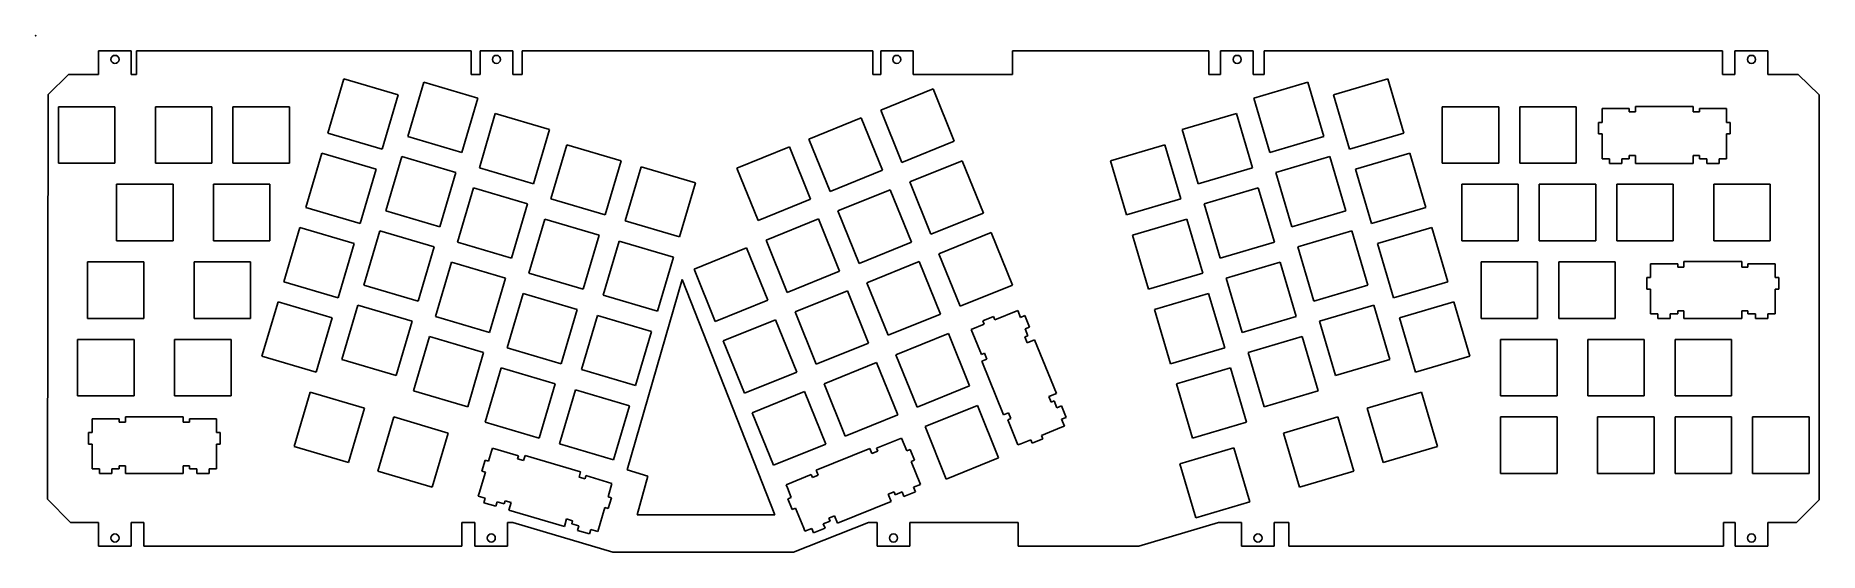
# Model space of a CAD drawing. Header units: centimetres. Extents: x 0 to 43.7, y -12.7 to 0.
import ezdxf

# ---------------------------------------------------------------- set-up
doc = ezdxf.new("R2010")
doc.units = ezdxf.units.CM
doc.header["$MEASUREMENT"] = 0
doc.layers.add('Colice_20200219 v4_Sketch4', color=7, linetype='Continuous')

msp = doc.modelspace()

# ---------------------------------------------------------------- linework, layer by layer
at = {"layer": 'Colice_20200219 v4_Sketch4'}
for p, q in [((1.543, -0.37), (1.543, -0.953)), ((2.343, -0.37), (1.543, -0.37)), ((2.343, -0.953), (2.343, -0.37)), ((2.472, -0.37), (2.472, -0.953)), ((10.672, -0.37), (2.472, -0.37)), ((10.672, -0.953), (10.672, -0.37)), ((10.893, -0.37), (10.893, -0.953)), ((11.693, -0.37), (10.893, -0.37)), ((11.692, -0.953), (11.693, -0.37)), ((20.522, -0.37), (11.922, -0.37)), ((11.922, -0.37), (11.922, -0.953)), ((20.522, -0.953), (20.522, -0.37)), ((21.503, -0.37), (20.712, -0.37)), ((20.712, -0.37), (20.713, -0.952)), ((21.503, -0.953), (21.503, -0.37)), ((23.939, -0.37), (23.939, -0.953)), ((28.75, -0.37), (23.939, -0.37)), ((28.75, -0.953), (28.75, -0.37)), ((29.837, -0.37), (29.037, -0.37)), ((29.037, -0.37), (29.037, -0.953)), ((29.837, -0.953), (29.837, -0.37)), ((30.107, -0.37), (30.107, -0.953)), ((41.341, -0.37), (30.107, -0.37)), ((41.341, -0.953), (41.341, -0.37)), ((41.649, -0.37), (41.649, -0.953)), ((42.453, -0.37), (41.649, -0.37)), ((42.453, -0.953), (42.453, -0.37)), ((0.807, -0.953), (0.309, -1.438)), ((1.543, -0.953), (0.807, -0.953)), ((2.472, -0.953), (2.343, -0.953)), ((7.162, -2.387), (7.554, -1.059)), ((7.554, -1.059), (8.883, -1.451)), ((9.119, -2.47), (9.511, -1.142)), ((9.511, -1.142), (10.84, -1.534)), ((10.893, -0.953), (10.672, -0.953)), ((11.922, -0.953), (11.692, -0.953)), ((20.713, -0.952), (20.522, -0.953)), ((20.712, -1.822), (21.996, -1.303)), ((22.37, -0.953), (21.503, -0.953)), ((21.996, -1.303), (22.515, -2.588)), ((23.538, -0.953), (22.37, -0.953)), ((23.939, -0.953), (23.538, -0.953)), ((29.037, -0.953), (28.75, -0.953)), ((30.107, -0.953), (29.837, -0.953)), ((31.183, -1.142), (29.855, -1.534)), ((31.575, -2.47), (31.183, -1.142)), ((33.14, -1.059), (31.812, -1.451)), ((33.532, -2.387), (33.14, -1.059)), ((41.649, -0.953), (41.341, -0.953)), ((43.197, -0.953), (42.453, -0.953)), ((43.716, -1.451), (43.197, -0.953)), ((0.309, -1.438), (0.292, -11.364)), ((0.558, -1.743), (1.943, -1.743)), ((0.558, -3.128), (0.558, -1.743)), ((1.943, -1.743), (1.943, -3.128)), ((2.934, -1.743), (4.319, -1.743)), ((2.934, -3.128), (2.934, -1.743)), ((4.319, -1.743), (4.319, -3.128)), ((4.834, -3.128), (4.834, -1.743)), ((4.834, -1.743), (6.22, -1.743)), ((6.22, -1.743), (6.22, -3.128)), ((8.883, -1.451), (8.49, -2.78)), ((10.84, -1.534), (10.447, -2.862)), ((29.855, -1.534), (30.247, -2.862)), ((31.812, -1.451), (32.204, -2.78)), ((34.475, -1.743), (34.475, -3.128)), ((35.86, -1.743), (34.475, -1.743)), ((35.86, -3.128), (35.86, -1.743)), ((37.76, -1.743), (36.375, -1.743)), ((36.375, -1.743), (36.375, -3.128)), ((37.76, -3.128), (37.76, -1.743)), ((39.209, -1.87), (39.209, -1.738)), ((39.209, -1.738), (40.628, -1.738)), ((40.628, -1.738), (40.628, -1.87)), ((43.716, -11.38), (43.716, -1.451)), ((10.874, -3.236), (11.266, -1.908)), ((11.266, -1.908), (12.595, -2.3)), ((18.95, -2.534), (20.234, -2.015)), ((20.234, -2.015), (20.753, -3.3)), ((21.231, -3.107), (20.712, -1.822)), ((29.428, -1.908), (28.1, -2.3)), ((29.82, -3.236), (29.428, -1.908)), ((38.303, -2.129), (38.391, -2.129)), ((38.303, -2.408), (38.303, -2.129)), ((38.391, -1.788), (39.057, -1.788)), ((38.391, -1.87), (38.391, -1.788)), ((38.391, -2.129), (38.391, -1.87)), ((39.057, -1.788), (39.057, -1.87)), ((39.057, -1.87), (39.209, -1.87)), ((40.628, -1.87), (40.78, -1.87)), ((40.78, -1.87), (40.78, -1.788)), ((40.78, -1.788), (41.445, -1.788)), ((41.445, -1.788), (41.445, -2.129)), ((41.445, -2.129), (41.534, -2.129)), ((41.534, -2.129), (41.534, -2.408)), ((8.49, -2.78), (7.162, -2.387)), ((10.447, -2.862), (9.119, -2.47)), ((12.595, -2.3), (12.202, -3.628)), ((19.469, -3.818), (18.95, -2.534)), ((22.515, -2.588), (21.231, -3.107)), ((28.1, -2.3), (28.492, -3.628)), ((30.247, -2.862), (31.575, -2.47)), ((32.204, -2.78), (33.532, -2.387)), ((38.391, -2.408), (38.303, -2.408)), ((38.391, -2.939), (38.391, -2.408)), ((41.445, -2.408), (41.445, -3.018)), ((41.534, -2.408), (41.445, -2.408)), ((6.624, -4.21), (7.016, -2.881)), ((7.016, -2.881), (8.345, -3.274)), ((8.581, -4.292), (8.973, -2.964)), ((8.973, -2.964), (10.301, -3.356)), ((12.629, -4.002), (13.021, -2.674)), ((13.021, -2.674), (14.35, -3.066)), ((17.188, -3.246), (18.473, -2.727)), ((18.473, -2.727), (18.992, -4.011)), ((27.673, -2.674), (26.345, -3.066)), ((28.065, -4.002), (27.673, -2.674)), ((31.721, -2.964), (30.393, -3.356)), ((32.114, -4.292), (31.721, -2.964)), ((33.678, -2.881), (32.35, -3.274)), ((34.071, -4.21), (33.678, -2.881)), ((38.391, -3.018), (38.391, -2.939)), ((38.572, -3.018), (38.391, -3.018)), ((38.572, -3.135), (38.572, -3.018)), ((39.057, -3.018), (38.876, -3.018)), ((38.876, -3.018), (38.876, -3.135)), ((39.057, -2.939), (39.057, -3.018)), ((39.209, -2.939), (39.057, -2.939)), ((39.209, -3.135), (39.209, -2.939)), ((40.78, -2.939), (40.628, -2.939)), ((40.628, -2.939), (40.628, -3.135)), ((40.78, -3.018), (40.78, -2.939)), ((40.96, -3.018), (40.78, -3.018)), ((40.96, -3.135), (40.96, -3.018)), ((41.445, -3.018), (41.265, -3.018)), ((41.265, -3.018), (41.265, -3.135)), ((1.943, -3.128), (0.558, -3.128)), ((4.319, -3.128), (2.934, -3.128)), ((6.22, -3.128), (4.834, -3.128)), ((8.345, -3.274), (7.952, -4.602)), ((10.301, -3.356), (9.909, -4.685)), ((12.202, -3.628), (10.874, -3.236)), ((14.35, -3.066), (13.957, -4.394)), ((14.451, -4.54), (14.844, -3.212)), ((14.844, -3.212), (16.172, -3.604)), ((17.707, -4.53), (17.188, -3.246)), ((20.753, -3.3), (19.469, -3.818)), ((21.424, -3.584), (22.708, -3.065)), ((22.708, -3.065), (23.227, -4.35)), ((26.345, -3.066), (26.737, -4.394)), ((28.492, -3.628), (29.82, -3.236)), ((30.393, -3.356), (30.785, -4.685)), ((32.35, -3.274), (32.742, -4.602)), ((34.475, -3.128), (35.86, -3.128)), ((36.375, -3.128), (37.76, -3.128)), ((38.876, -3.135), (38.572, -3.135)), ((40.628, -3.135), (39.209, -3.135)), ((41.265, -3.135), (40.96, -3.135)), ((1.982, -5.029), (1.982, -3.643)), ((1.982, -3.643), (3.367, -3.643)), ((3.367, -3.643), (3.367, -5.029)), ((4.358, -5.028), (4.358, -3.643)), ((4.358, -3.643), (5.743, -3.643)), ((5.743, -3.643), (5.743, -5.028)), ((10.336, -5.058), (10.728, -3.73)), ((10.728, -3.73), (12.056, -4.122)), ((16.172, -3.604), (15.78, -4.932)), ((19.662, -4.296), (20.946, -3.777)), ((20.946, -3.777), (21.465, -5.061)), ((21.943, -4.868), (21.424, -3.584)), ((29.966, -3.73), (28.638, -4.122)), ((30.359, -5.058), (29.966, -3.73)), ((36.336, -3.643), (34.951, -3.643)), ((34.951, -3.643), (34.951, -5.028)), ((36.336, -5.028), (36.336, -3.643)), ((36.851, -3.643), (36.851, -5.028)), ((38.236, -3.643), (36.851, -3.643)), ((38.236, -5.028), (38.236, -3.643)), ((40.137, -3.643), (38.751, -3.643)), ((38.751, -3.643), (38.751, -5.028)), ((40.137, -5.028), (40.137, -3.643)), ((42.513, -3.643), (41.128, -3.643)), ((41.128, -3.643), (41.128, -5.028)), ((42.513, -5.028), (42.513, -3.643)), ((7.952, -4.602), (6.624, -4.21)), ((9.909, -4.685), (8.581, -4.292)), ((12.056, -4.122), (11.664, -5.451)), ((13.957, -4.394), (12.629, -4.002)), ((18.992, -4.011), (17.707, -4.53)), ((20.181, -5.58), (19.662, -4.296)), ((23.227, -4.35), (21.943, -4.868)), ((26.737, -4.394), (28.065, -4.002)), ((28.638, -4.122), (29.03, -5.451)), ((30.785, -4.685), (32.114, -4.292)), ((32.742, -4.602), (34.071, -4.21)), ((6.086, -6.032), (6.478, -4.704)), ((6.478, -4.704), (7.806, -5.096)), ((8.042, -6.115), (8.435, -4.786)), ((8.435, -4.786), (9.763, -5.179)), ((12.091, -5.824), (12.483, -4.496)), ((12.483, -4.496), (13.811, -4.888)), ((15.78, -4.932), (14.451, -4.54)), ((17.9, -5.008), (19.184, -4.489)), ((19.184, -4.489), (19.703, -5.773)), ((28.211, -4.496), (26.883, -4.888)), ((28.604, -5.824), (28.211, -4.496)), ((32.26, -4.786), (30.931, -5.179)), ((32.652, -6.115), (32.26, -4.786)), ((34.216, -4.704), (32.888, -5.096)), ((34.609, -6.032), (34.216, -4.704)), ((3.367, -5.029), (1.982, -5.029)), ((5.743, -5.028), (4.358, -5.028)), ((7.806, -5.096), (7.414, -6.424)), ((9.763, -5.179), (9.371, -6.507)), ((11.664, -5.451), (10.336, -5.058)), ((13.811, -4.888), (13.419, -6.217)), ((13.913, -6.362), (14.305, -5.034)), ((14.305, -5.034), (15.634, -5.426)), ((16.138, -5.72), (17.423, -5.201)), ((17.423, -5.201), (17.942, -6.485)), ((18.419, -6.292), (17.9, -5.008)), ((21.465, -5.061), (20.181, -5.58)), ((22.136, -5.346), (23.42, -4.827)), ((23.42, -4.827), (23.939, -6.111)), ((26.883, -4.888), (27.275, -6.217)), ((29.03, -5.451), (30.359, -5.058)), ((30.931, -5.179), (31.323, -6.507)), ((32.888, -5.096), (33.28, -6.424)), ((34.951, -5.028), (36.336, -5.028)), ((36.851, -5.028), (38.236, -5.028)), ((38.751, -5.028), (40.137, -5.028)), ((41.128, -5.028), (42.513, -5.028)), ((1.267, -5.543), (2.652, -5.543)), ((1.267, -6.928), (1.267, -5.543)), ((2.652, -5.543), (2.652, -6.928)), ((3.882, -5.543), (5.267, -5.543)), ((3.882, -6.929), (3.882, -5.543)), ((5.267, -5.543), (5.267, -6.929)), ((9.798, -6.881), (10.19, -5.552)), ((10.19, -5.552), (11.518, -5.945)), ((15.634, -5.426), (15.242, -6.755)), ((20.374, -6.058), (21.658, -5.539)), ((21.658, -5.539), (22.177, -6.823)), ((22.655, -6.63), (22.136, -5.346)), ((30.504, -5.552), (29.176, -5.945)), ((30.897, -6.881), (30.504, -5.552)), ((35.427, -5.543), (35.427, -6.929)), ((36.812, -5.543), (35.427, -5.543)), ((36.812, -6.929), (36.812, -5.543)), ((38.713, -5.543), (37.328, -5.543)), ((37.328, -5.543), (37.328, -6.929)), ((38.713, -6.929), (38.713, -5.543)), ((39.579, -5.589), (40.245, -5.589)), ((39.579, -5.67), (39.579, -5.589)), ((39.579, -5.929), (39.579, -5.67)), ((40.245, -5.589), (40.245, -5.67)), ((40.245, -5.67), (40.397, -5.67)), ((40.397, -5.67), (40.397, -5.538)), ((40.397, -5.538), (41.816, -5.538)), ((41.816, -5.538), (41.816, -5.67)), ((41.816, -5.67), (41.968, -5.67)), ((41.968, -5.67), (41.968, -5.589)), ((41.968, -5.589), (42.633, -5.589)), ((42.633, -5.589), (42.633, -5.929)), ((7.414, -6.424), (6.086, -6.032)), ((9.371, -6.507), (8.042, -6.115)), ((11.518, -5.945), (11.126, -7.273)), ((13.419, -6.217), (12.091, -5.824)), ((15.843, -5.98), (14.495, -10.642)), ((18.114, -11.742), (15.843, -5.98)), ((16.657, -7.004), (16.138, -5.72)), ((19.703, -5.773), (18.419, -6.292)), ((20.893, -7.342), (20.374, -6.058)), ((23.939, -6.111), (22.655, -6.63)), ((27.275, -6.217), (28.604, -5.824)), ((29.176, -5.945), (29.568, -7.273)), ((31.323, -6.507), (32.652, -6.115)), ((33.28, -6.424), (34.609, -6.032)), ((39.491, -6.209), (39.491, -5.929)), ((39.491, -5.929), (39.579, -5.929)), ((42.633, -5.929), (42.722, -5.929)), ((42.722, -5.929), (42.722, -6.209)), ((5.547, -7.854), (5.94, -6.526)), ((5.94, -6.526), (7.268, -6.918)), ((11.553, -7.647), (11.945, -6.318)), ((11.945, -6.318), (13.273, -6.711)), ((15.242, -6.755), (13.913, -6.362)), ((17.942, -6.485), (16.657, -7.004)), ((18.612, -6.77), (19.896, -6.251)), ((19.896, -6.251), (20.415, -7.535)), ((28.749, -6.318), (27.421, -6.711)), ((29.142, -7.647), (28.749, -6.318)), ((34.755, -6.526), (33.426, -6.918)), ((35.147, -7.854), (34.755, -6.526)), ((39.579, -6.209), (39.491, -6.209)), ((39.579, -6.74), (39.579, -6.209)), ((42.633, -6.209), (42.633, -6.818)), ((42.722, -6.209), (42.633, -6.209)), ((2.652, -6.928), (1.267, -6.928)), ((5.267, -6.929), (3.882, -6.929)), ((7.268, -6.918), (6.876, -8.247)), ((7.504, -7.937), (7.897, -6.609)), ((7.897, -6.609), (9.225, -7.001)), ((11.126, -7.273), (9.798, -6.881)), ((13.273, -6.711), (12.881, -8.039)), ((13.375, -8.185), (13.767, -6.856)), ((13.767, -6.856), (15.096, -7.249)), ((16.85, -7.481), (18.134, -6.963)), ((18.134, -6.963), (18.653, -8.247)), ((19.131, -8.054), (18.612, -6.77)), ((22.177, -6.823), (20.893, -7.342)), ((23.212, -6.989), (23.472, -6.885)), ((23.246, -7.071), (23.212, -6.989)), ((23.472, -6.885), (23.505, -6.967)), ((23.505, -6.967), (24.07, -6.738)), ((24.07, -6.738), (24.137, -6.905)), ((24.137, -6.905), (24.246, -6.862)), ((24.246, -6.862), (24.36, -7.144)), ((27.421, -6.711), (27.813, -8.039)), ((29.568, -7.273), (30.897, -6.881)), ((32.798, -6.609), (31.469, -7.001)), ((33.19, -7.937), (32.798, -6.609)), ((33.426, -6.918), (33.818, -8.247)), ((35.427, -6.929), (36.812, -6.929)), ((37.328, -6.929), (38.713, -6.929)), ((39.579, -6.818), (39.579, -6.74)), ((39.76, -6.818), (39.579, -6.818)), ((39.76, -6.935), (39.76, -6.818)), ((40.064, -6.935), (39.76, -6.935)), ((40.245, -6.818), (40.064, -6.818)), ((40.064, -6.818), (40.064, -6.935)), ((40.397, -6.74), (40.245, -6.74)), ((40.245, -6.74), (40.245, -6.818)), ((40.397, -6.935), (40.397, -6.74)), ((41.816, -6.935), (40.397, -6.935)), ((41.968, -6.74), (41.816, -6.74)), ((41.816, -6.74), (41.816, -6.935)), ((41.968, -6.818), (41.968, -6.74)), ((42.148, -6.818), (41.968, -6.818)), ((42.148, -6.935), (42.148, -6.818)), ((42.453, -6.935), (42.148, -6.935)), ((42.453, -6.818), (42.453, -6.935)), ((42.633, -6.818), (42.453, -6.818)), ((9.225, -7.001), (8.833, -8.329)), ((9.259, -8.703), (9.652, -7.375)), ((9.652, -7.375), (10.98, -7.767)), ((15.096, -7.249), (14.703, -8.577)), ((21.086, -7.82), (22.37, -7.301)), ((22.37, -7.301), (22.889, -8.585)), ((22.93, -7.199), (23.246, -7.071)), ((23.179, -7.816), (22.93, -7.199)), ((24.319, -7.355), (24.246, -7.385)), ((24.246, -7.385), (24.303, -7.526)), ((24.36, -7.144), (24.252, -7.188)), ((24.252, -7.188), (24.319, -7.355)), ((31.043, -7.375), (29.714, -7.767)), ((31.435, -8.703), (31.043, -7.375)), ((31.469, -7.001), (31.862, -8.329)), ((1.029, -7.444), (2.414, -7.444)), ((1.029, -8.829), (1.029, -7.444)), ((2.414, -7.444), (2.414, -8.829)), ((3.406, -8.829), (3.406, -7.444)), ((3.406, -7.444), (4.791, -7.444)), ((4.791, -7.444), (4.791, -8.829)), ((6.876, -8.247), (5.547, -7.854)), ((10.98, -7.767), (10.588, -9.095)), ((12.881, -8.039), (11.553, -7.647)), ((17.369, -8.766), (16.85, -7.481)), ((20.415, -7.535), (19.131, -8.054)), ((21.605, -9.104), (21.086, -7.82)), ((23.255, -7.785), (23.179, -7.816)), ((23.312, -7.926), (23.255, -7.785)), ((24.303, -7.526), (24.484, -7.452)), ((24.484, -7.452), (25.016, -8.768)), ((27.813, -8.039), (29.142, -7.647)), ((29.714, -7.767), (30.107, -9.095)), ((33.818, -8.247), (35.147, -7.854)), ((35.904, -7.444), (35.904, -8.829)), ((37.289, -7.444), (35.904, -7.444)), ((37.289, -8.829), (37.289, -7.444)), ((39.427, -7.444), (38.042, -7.444)), ((38.042, -7.444), (38.042, -8.829)), ((39.427, -8.829), (39.427, -7.444)), ((41.565, -7.444), (40.18, -7.444)), ((40.18, -7.444), (40.18, -8.829)), ((41.565, -8.829), (41.565, -7.444)), ((8.833, -8.329), (7.504, -7.937)), ((11.014, -9.469), (11.407, -8.141)), ((11.407, -8.141), (12.735, -8.533)), ((14.703, -8.577), (13.375, -8.185)), ((18.653, -8.247), (17.369, -8.766)), ((19.324, -8.531), (20.608, -8.012)), ((20.608, -8.012), (21.127, -9.297)), ((23.189, -7.976), (23.312, -7.926)), ((23.721, -9.291), (23.189, -7.976)), ((29.288, -8.141), (27.959, -8.533)), ((29.68, -9.469), (29.288, -8.141)), ((31.862, -8.329), (33.19, -7.937)), ((6.338, -10.069), (6.73, -8.741)), ((6.73, -8.741), (8.058, -9.133)), ((10.588, -9.095), (9.259, -8.703)), ((12.735, -8.533), (12.343, -9.861)), ((12.837, -10.007), (13.229, -8.679)), ((13.229, -8.679), (14.558, -9.071)), ((17.562, -9.243), (18.846, -8.724)), ((18.846, -8.724), (19.365, -10.009)), ((19.843, -9.816), (19.324, -8.531)), ((22.889, -8.585), (21.605, -9.104)), ((27.959, -8.533), (28.352, -9.861)), ((30.107, -9.095), (31.435, -8.703)), ((33.964, -8.741), (32.636, -9.133)), ((34.357, -10.069), (33.964, -8.741)), ((2.414, -8.829), (1.029, -8.829)), ((4.791, -8.829), (3.406, -8.829)), ((8.058, -9.133), (7.666, -10.461)), ((14.558, -9.071), (14.165, -10.399)), ((21.797, -9.581), (23.082, -9.062)), ((23.082, -9.062), (23.601, -10.347)), ((25.016, -8.768), (24.835, -8.841)), ((24.835, -8.841), (24.892, -8.982)), ((24.892, -8.982), (24.965, -8.953)), ((24.965, -8.953), (25.032, -9.12)), ((25.032, -9.12), (25.141, -9.076)), ((25.141, -9.076), (25.255, -9.359)), ((32.636, -9.133), (33.028, -10.461)), ((35.904, -8.829), (37.289, -8.829)), ((38.042, -8.829), (39.427, -8.829)), ((40.18, -8.829), (41.565, -8.829)), ((1.381, -9.47), (1.381, -9.389)), ((1.381, -9.389), (2.047, -9.389)), ((1.381, -9.729), (1.381, -9.47)), ((2.047, -9.389), (2.047, -9.47)), ((2.047, -9.47), (2.199, -9.47)), ((2.199, -9.338), (3.618, -9.338)), ((2.199, -9.47), (2.199, -9.338)), ((3.618, -9.338), (3.618, -9.47)), ((3.618, -9.47), (3.77, -9.47)), ((3.77, -9.389), (4.435, -9.389)), ((3.77, -9.47), (3.77, -9.389)), ((4.435, -9.389), (4.435, -9.729)), ((8.388, -10.675), (8.781, -9.346)), ((8.781, -9.346), (10.109, -9.739)), ((12.343, -9.861), (11.014, -9.469)), ((18.081, -10.527), (17.562, -9.243)), ((21.127, -9.297), (19.843, -9.816)), ((22.316, -10.866), (21.797, -9.581)), ((23.843, -9.242), (23.721, -9.291)), ((23.825, -9.413), (23.9, -9.383)), ((24.074, -10.03), (23.825, -9.413)), ((23.9, -9.383), (23.843, -9.242)), ((25.141, -9.599), (24.649, -9.798)), ((25.214, -9.57), (25.141, -9.599)), ((25.255, -9.359), (25.146, -9.403)), ((25.146, -9.403), (25.214, -9.57)), ((28.352, -9.861), (29.68, -9.469)), ((31.914, -9.346), (30.585, -9.739)), ((32.306, -10.675), (31.914, -9.346)), ((35.904, -9.344), (35.904, -10.729)), ((37.289, -9.344), (35.904, -9.344)), ((37.289, -10.729), (37.289, -9.344)), ((39.665, -9.344), (38.28, -9.344)), ((38.28, -9.344), (38.28, -10.729)), ((39.665, -10.729), (39.665, -9.344)), ((40.18, -9.344), (40.18, -10.729)), ((41.565, -9.344), (40.18, -9.344)), ((41.565, -10.729), (41.565, -9.344)), ((43.465, -9.344), (42.08, -9.344)), ((42.08, -9.344), (42.08, -10.729)), ((43.465, -10.729), (43.465, -9.344)), ((1.293, -10.008), (1.293, -9.729)), ((1.293, -9.729), (1.381, -9.729)), ((1.381, -10.008), (1.293, -10.008)), ((1.381, -10.539), (1.381, -10.008)), ((4.435, -9.729), (4.524, -9.729)), ((4.435, -10.008), (4.435, -10.618)), ((4.524, -10.008), (4.435, -10.008)), ((4.524, -9.729), (4.524, -10.008)), ((10.109, -9.739), (9.717, -11.067)), ((14.165, -10.399), (12.837, -10.007)), ((19.365, -10.009), (18.081, -10.527)), ((20.607, -10.111), (21.224, -9.861)), ((21.224, -9.861), (21.352, -10.177)), ((24.149, -10), (24.074, -10.03)), ((24.39, -9.903), (24.149, -10)), ((24.423, -9.985), (24.39, -9.903)), ((24.682, -9.88), (24.423, -9.985)), ((24.649, -9.798), (24.682, -9.88)), ((30.585, -9.739), (30.978, -11.067)), ((7.666, -10.461), (6.338, -10.069)), ((10.936, -10.675), (11.015, -10.407)), ((11.015, -10.407), (11.1, -10.432)), ((11.1, -10.432), (11.174, -10.183)), ((11.174, -10.183), (11.197, -10.106)), ((11.197, -10.106), (11.835, -10.295)), ((11.835, -10.295), (11.812, -10.372)), ((11.812, -10.372), (11.957, -10.416)), ((11.957, -10.416), (11.995, -10.289)), ((11.995, -10.289), (13.356, -10.692)), ((19.132, -10.652), (20.448, -10.12)), ((20.448, -10.12), (20.497, -10.243)), ((20.497, -10.243), (20.638, -10.186)), ((20.638, -10.186), (20.607, -10.111)), ((21.352, -10.177), (21.434, -10.144)), ((21.434, -10.144), (21.539, -10.403)), ((21.539, -10.403), (21.457, -10.436)), ((21.457, -10.436), (21.685, -11.001)), ((23.601, -10.347), (22.316, -10.866)), ((29.369, -10.098), (28.041, -10.49)), ((28.041, -10.49), (28.433, -11.818)), ((29.761, -11.426), (29.369, -10.098)), ((33.028, -10.461), (34.357, -10.069)), ((1.381, -10.618), (1.381, -10.539)), ((1.562, -10.618), (1.381, -10.618)), ((1.562, -10.735), (1.562, -10.618)), ((1.866, -10.735), (1.562, -10.735)), ((2.047, -10.618), (1.866, -10.618)), ((1.866, -10.618), (1.866, -10.735)), ((2.199, -10.539), (2.047, -10.539)), ((2.047, -10.539), (2.047, -10.618)), ((2.199, -10.735), (2.199, -10.539)), ((3.618, -10.735), (2.199, -10.735)), ((3.618, -10.539), (3.618, -10.735)), ((3.77, -10.539), (3.618, -10.539)), ((3.77, -10.618), (3.77, -10.539)), ((3.95, -10.618), (3.77, -10.618)), ((3.95, -10.735), (3.95, -10.618)), ((4.255, -10.735), (3.95, -10.735)), ((4.435, -10.618), (4.255, -10.618)), ((4.255, -10.618), (4.255, -10.735)), ((9.717, -11.067), (8.388, -10.675)), ((10.87, -11.209), (11.021, -10.7)), ((11.021, -10.7), (10.936, -10.675)), ((13.356, -10.692), (13.318, -10.819)), ((13.318, -10.819), (13.464, -10.862)), ((13.464, -10.862), (13.487, -10.784)), ((13.487, -10.784), (14.125, -10.973)), ((14.495, -10.642), (15.001, -10.795)), ((15.001, -10.795), (14.743, -11.742)), ((18.393, -11.005), (19.01, -10.756)), ((19.01, -10.756), (19.04, -10.831)), ((19.04, -10.831), (19.181, -10.774)), ((19.181, -10.774), (19.132, -10.652)), ((30.978, -11.067), (32.306, -10.675)), ((35.904, -10.729), (37.289, -10.729)), ((38.28, -10.729), (39.665, -10.729)), ((40.18, -10.729), (41.565, -10.729)), ((42.08, -10.729), (43.465, -10.729)), ((0.292, -11.364), (0.855, -11.933)), ((10.848, -11.284), (10.87, -11.209)), ((11.02, -11.335), (10.848, -11.284)), ((10.987, -11.448), (11.02, -11.335)), ((14.125, -10.973), (14.028, -11.299)), ((14.028, -11.299), (14.113, -11.324)), ((14.113, -11.324), (14.034, -11.592)), ((18.423, -11.081), (18.393, -11.005)), ((18.52, -11.321), (18.423, -11.081)), ((18.438, -11.354), (18.52, -11.321)), ((18.543, -11.613), (18.438, -11.354)), ((21.039, -11.177), (20.898, -11.234)), ((20.898, -11.234), (20.971, -11.416)), ((21.068, -11.25), (21.039, -11.177)), ((21.235, -11.183), (21.068, -11.25)), ((21.279, -11.291), (21.235, -11.183)), ((21.562, -11.177), (21.279, -11.291)), ((21.685, -11.001), (21.518, -11.069)), ((21.518, -11.069), (21.562, -11.177)), ((11.28, -11.534), (10.987, -11.448)), ((11.313, -11.422), (11.28, -11.534)), ((11.486, -11.473), (11.313, -11.422)), ((11.508, -11.398), (11.486, -11.473)), ((11.654, -11.441), (11.508, -11.398)), ((11.598, -11.628), (11.654, -11.441)), ((12.959, -12.032), (11.598, -11.628)), ((13.949, -11.567), (13.776, -12.152)), ((14.034, -11.592), (13.949, -11.567)), ((14.743, -11.742), (18.114, -11.742)), ((18.625, -11.58), (18.543, -11.613)), ((18.824, -12.072), (18.625, -11.58)), ((19.582, -11.766), (19.441, -11.823)), ((19.655, -11.947), (19.582, -11.766)), ((20.971, -11.416), (19.655, -11.947)), ((28.433, -11.818), (29.761, -11.426)), ((43.159, -11.933), (43.716, -11.38)), ((0.855, -11.933), (1.543, -11.933)), ((1.543, -11.933), (1.543, -12.512)), ((2.343, -11.934), (2.652, -11.934)), ((2.343, -12.512), (2.343, -11.934)), ((2.652, -11.934), (2.652, -12.512)), ((10.447, -11.934), (10.766, -11.934)), ((10.447, -12.512), (10.447, -11.934)), ((10.766, -11.934), (10.766, -12.512)), ((11.566, -12.512), (11.566, -11.934)), ((11.566, -11.934), (11.693, -11.934)), ((11.693, -11.934), (14.143, -12.663)), ((13.014, -11.844), (12.959, -12.032)), ((13.16, -11.887), (13.014, -11.844)), ((13.138, -11.963), (13.16, -11.887)), ((13.311, -12.014), (13.138, -11.963)), ((13.277, -12.126), (13.311, -12.014)), ((13.57, -12.212), (13.277, -12.126)), ((13.603, -12.1), (13.57, -12.212)), ((13.776, -12.152), (13.603, -12.1)), ((18.573, -12.663), (20.415, -11.933)), ((18.853, -12.145), (18.824, -12.072)), ((19.021, -12.078), (18.853, -12.145)), ((19.064, -12.186), (19.021, -12.078)), ((19.347, -12.072), (19.064, -12.186)), ((19.47, -11.896), (19.303, -11.963)), ((19.303, -11.963), (19.347, -12.072)), ((19.441, -11.823), (19.47, -11.896)), ((20.415, -11.933), (20.624, -11.933)), ((20.624, -11.933), (20.624, -12.512)), ((21.424, -12.512), (21.424, -11.933)), ((21.424, -11.933), (24.078, -11.933)), ((24.078, -11.933), (24.078, -12.512)), ((27.037, -12.512), (28.993, -11.933)), ((28.993, -11.933), (29.555, -11.933)), ((29.555, -11.933), (29.555, -12.512)), ((30.355, -11.933), (30.715, -11.933)), ((30.355, -12.512), (30.355, -11.933)), ((30.715, -11.933), (30.715, -12.512)), ((41.37, -12.512), (41.37, -11.933)), ((41.37, -11.933), (41.653, -11.933)), ((41.653, -11.933), (41.653, -12.512)), ((42.453, -11.933), (43.159, -11.933)), ((42.453, -12.512), (42.453, -11.933)), ((1.543, -12.512), (2.343, -12.512)), ((2.652, -12.512), (10.447, -12.512)), ((10.766, -12.512), (11.566, -12.512)), ((14.143, -12.663), (18.573, -12.663)), ((20.624, -12.512), (21.424, -12.512)), ((24.078, -12.512), (27.037, -12.512)), ((29.555, -12.512), (30.355, -12.512)), ((30.715, -12.512), (41.37, -12.512)), ((41.653, -12.512), (42.453, -12.512))]:
    msp.add_line(p, q, dxfattribs=at)
for points in [[(1.843, -0.582), (1.843, -0.527), (1.888, -0.482), (1.943, -0.482)], [(1.943, -0.682), (1.888, -0.682), (1.843, -0.637), (1.843, -0.582)], [(1.943, -0.482), (1.998, -0.482), (2.043, -0.527), (2.043, -0.582)], [(2.043, -0.582), (2.043, -0.637), (1.998, -0.682), (1.943, -0.682)], [(11.193, -0.582), (11.193, -0.527), (11.238, -0.482), (11.293, -0.482)], [(11.293, -0.682), (11.238, -0.682), (11.193, -0.637), (11.193, -0.582)], [(11.293, -0.482), (11.348, -0.482), (11.393, -0.527), (11.393, -0.582)], [(11.393, -0.582), (11.393, -0.637), (11.348, -0.682), (11.293, -0.682)], [(21.005, -0.582), (21.005, -0.527), (21.05, -0.482), (21.105, -0.482)], [(21.105, -0.682), (21.05, -0.682), (21.005, -0.637), (21.005, -0.582)], [(21.105, -0.482), (21.16, -0.482), (21.205, -0.527), (21.205, -0.582)], [(21.205, -0.582), (21.205, -0.637), (21.16, -0.682), (21.105, -0.682)], [(29.348, -0.582), (29.348, -0.527), (29.393, -0.482), (29.448, -0.482)], [(29.448, -0.682), (29.393, -0.682), (29.348, -0.637), (29.348, -0.582)], [(29.448, -0.482), (29.503, -0.482), (29.548, -0.527), (29.548, -0.582)], [(29.548, -0.582), (29.548, -0.637), (29.503, -0.682), (29.448, -0.682)], [(41.953, -0.582), (41.953, -0.527), (41.998, -0.482), (42.053, -0.482)], [(42.053, -0.682), (41.998, -0.682), (41.953, -0.637), (41.953, -0.582)], [(42.053, -0.482), (42.108, -0.482), (42.153, -0.527), (42.153, -0.582)], [(42.153, -0.582), (42.153, -0.637), (42.108, -0.682), (42.053, -0.682)], [(1.843, -12.312), (1.843, -12.257), (1.888, -12.212), (1.943, -12.212)], [(1.943, -12.212), (1.998, -12.212), (2.043, -12.257), (2.043, -12.312)], [(11.066, -12.312), (11.066, -12.257), (11.111, -12.212), (11.166, -12.212)], [(11.166, -12.212), (11.221, -12.212), (11.266, -12.257), (11.266, -12.312)], [(20.924, -12.312), (20.924, -12.257), (20.969, -12.212), (21.024, -12.212)], [(21.024, -12.212), (21.079, -12.212), (21.124, -12.257), (21.124, -12.312)], [(29.858, -12.312), (29.858, -12.257), (29.903, -12.212), (29.958, -12.212)], [(29.958, -12.212), (30.013, -12.212), (30.058, -12.257), (30.058, -12.312)], [(41.953, -12.312), (41.953, -12.257), (41.998, -12.212), (42.053, -12.212)], [(42.053, -12.212), (42.108, -12.212), (42.153, -12.257), (42.153, -12.312)], [(1.943, -12.412), (1.888, -12.412), (1.843, -12.368), (1.843, -12.312)], [(2.043, -12.312), (2.043, -12.368), (1.998, -12.412), (1.943, -12.412)], [(11.166, -12.412), (11.111, -12.412), (11.066, -12.368), (11.066, -12.312)], [(11.266, -12.312), (11.266, -12.368), (11.221, -12.412), (11.166, -12.412)], [(21.024, -12.412), (20.969, -12.412), (20.924, -12.368), (20.924, -12.312)], [(21.124, -12.312), (21.124, -12.368), (21.079, -12.412), (21.024, -12.412)], [(29.958, -12.412), (29.903, -12.412), (29.858, -12.368), (29.858, -12.312)], [(30.058, -12.312), (30.058, -12.368), (30.013, -12.412), (29.958, -12.412)], [(42.053, -12.412), (41.998, -12.412), (41.953, -12.368), (41.953, -12.312)], [(42.153, -12.312), (42.153, -12.368), (42.108, -12.412), (42.053, -12.412)]]:
    msp.add_open_spline(points, degree=3, dxfattribs=at)
msp.add_point((0, 0), dxfattribs=at)

doc.saveas('drawing.dxf')
